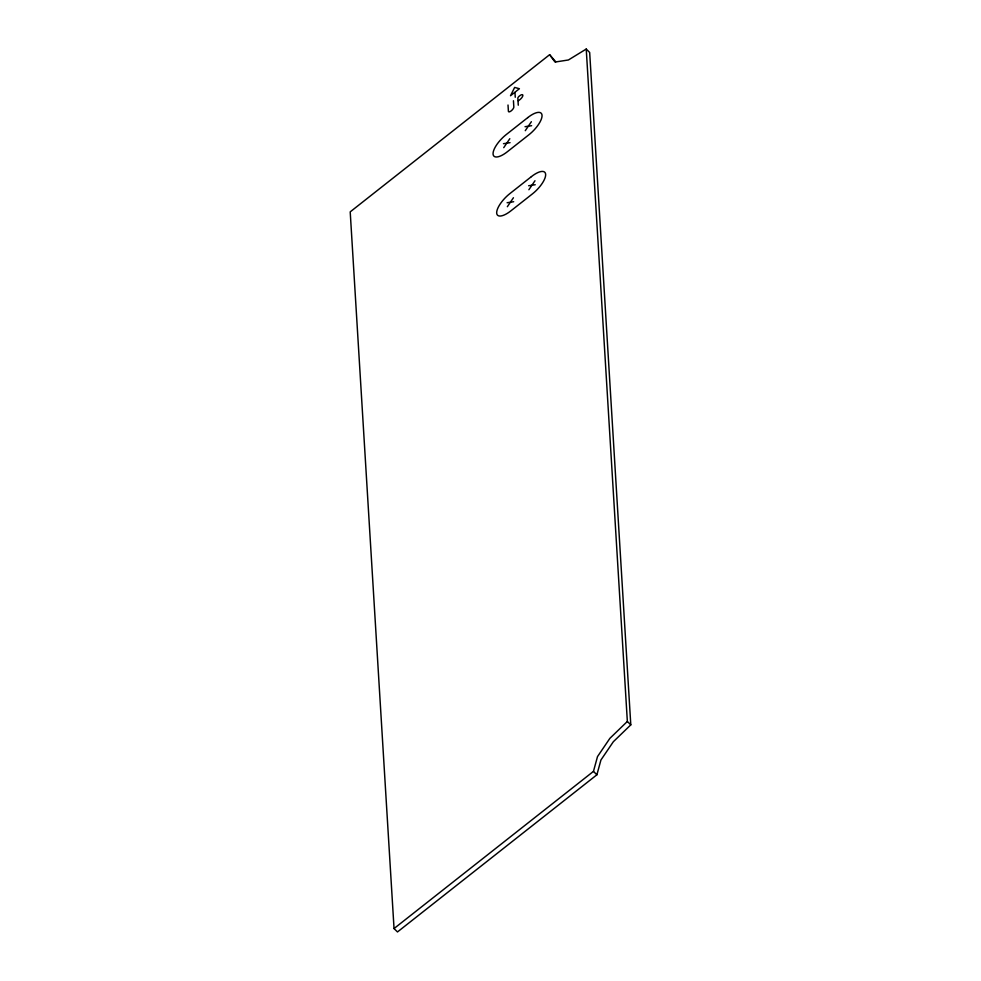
<?xml version="1.0" encoding="UTF-8"?>
<svg xmlns="http://www.w3.org/2000/svg" width="981" height="981" viewBox="0 0 981 981"><rect width="100%" height="100%" fill="white"/><g stroke="black" fill="none" stroke-linecap="round" stroke-linejoin="round"><path stroke-width="1.47" d="M394.043 928.541L593.456 771.385L597.503 756.596L609.912 738.313L627.35 721.452L586.233 49.05L568.416 59.976L555.013 62.048L549.618 54.703L350.205 211.859L394.043 928.541L397.477 931.95L596.889 774.794L600.936 759.993L613.346 741.722L630.795 724.861L589.667 52.459L586.233 49.05M503.731 147.665L509.813 138.701M525.276 130.681L531.371 121.718M507.349 206.709L513.431 197.745M528.894 189.725L534.976 180.762M514.645 92.484L510.512 95.733L514.657 87.407L519.39 88.731L514.951 92.239L515.258 97.242M518.336 100.859L519.955 99.584A4.022 1.496 -45.3 0 0 522.861 95.304A4.022 1.496 -45.3 0 0 519.722 95.795L519.256 96.15A1.962 0.723 -45.3 0 0 517.845 98.235L518.275 105.188M525.031 126.708L531.604 125.691M503.486 143.692L510.059 142.674M528.649 185.752L535.221 184.735M507.103 202.736L513.676 201.718M549.618 54.703L555.761 61.778M627.35 721.452L630.795 724.861M593.456 771.385L596.889 774.794M513.443 100.749L513.823 107.003A3.605 1.337 -45.3 0 1 511.211 110.841A3.605 1.337 -45.3 0 1 508.403 111.27L508.011 105.016M527.79 117.585L506.245 134.569A18.259 6.781 -45.3 0 0 493.063 153.992A18.259 6.781 -45.3 0 0 507.3 151.785L528.845 134.814A18.259 6.781 -45.3 0 0 542.039 115.39A18.259 6.781 -45.3 0 0 527.79 117.585M531.408 176.629L509.862 193.613A18.259 6.781 -45.3 0 0 496.68 213.024A18.259 6.781 -45.3 0 0 510.917 210.829L532.462 193.858A18.259 6.781 -45.3 0 0 545.644 174.434A18.259 6.781 -45.3 0 0 531.408 176.629"/></g></svg>
